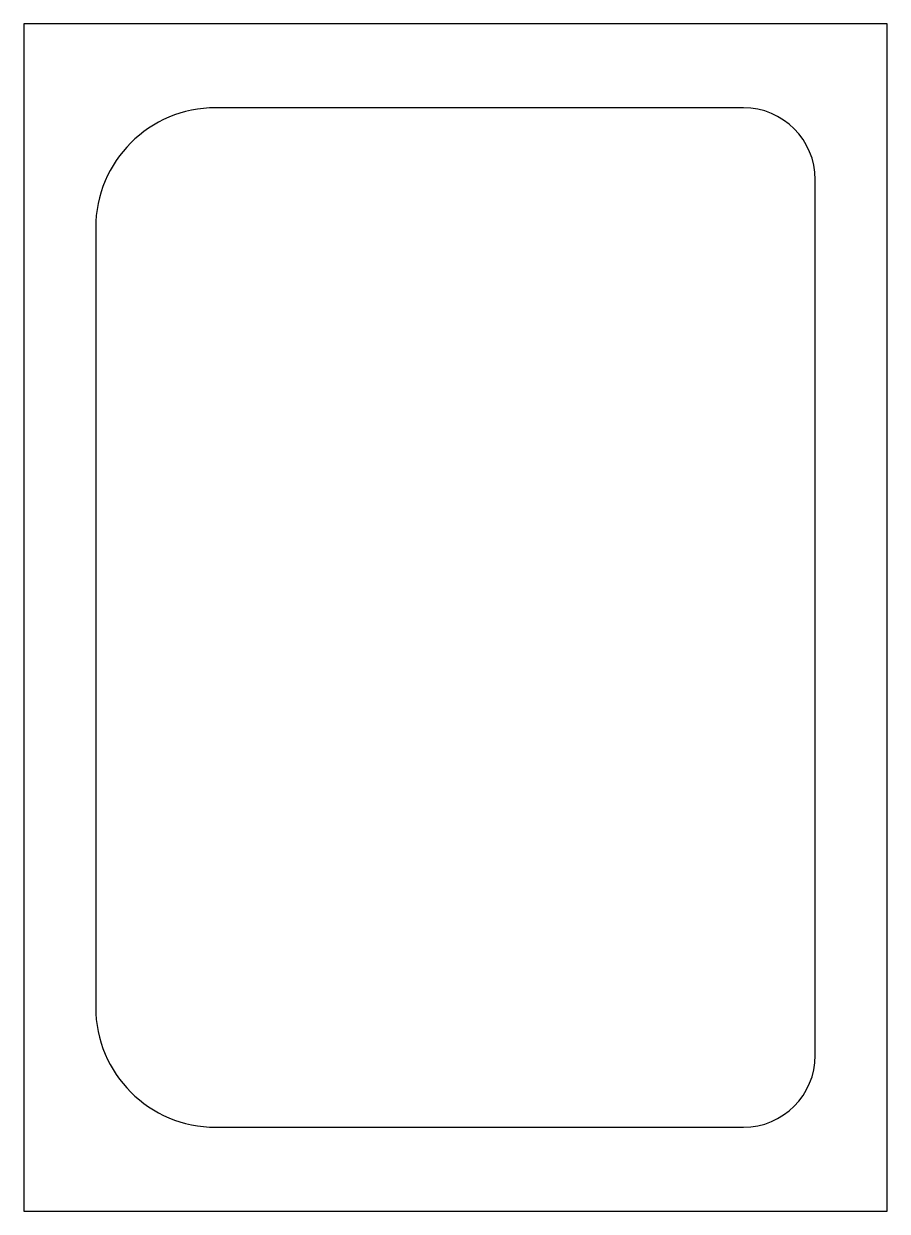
# Model space of a CAD drawing. Header units: millimetres. Extents: x -36 to 36, y -49.5 to 49.5.
import ezdxf

# ---------------------------------------------------------------- set-up
doc = ezdxf.new("R2010")
doc.units = ezdxf.units.MM

msp = doc.modelspace()

# ---------------------------------------------------------------- linework, layer by layer
at = {"color": 7, "linetype": 'Continuous', "lineweight": 25}
for p, q in [((36, 49.5), (-36, 49.5)), ((-36, 49.5), (-36, -49.5)), ((36, -49.5), (36, 49.5)), ((24, 42.5), (-20, 42.5)), ((30, -36.5), (30, 36.5)), ((-30, 32.5), (-30, -32.5)), ((-20, -42.5), (24, -42.5)), ((-36, -49.5), (36, -49.5))]:
    msp.add_line(p, q, dxfattribs=at)
for centre, radius, start, end in [((-20, 32.5), 10, 90, 180), ((24, 36.5), 6, 0, 90), ((-20, -32.5), 10, 180, 270), ((24, -36.5), 6, 270, 0)]:
    msp.add_arc(centre, radius, start, end, dxfattribs=at)

doc.saveas('drawing.dxf')
